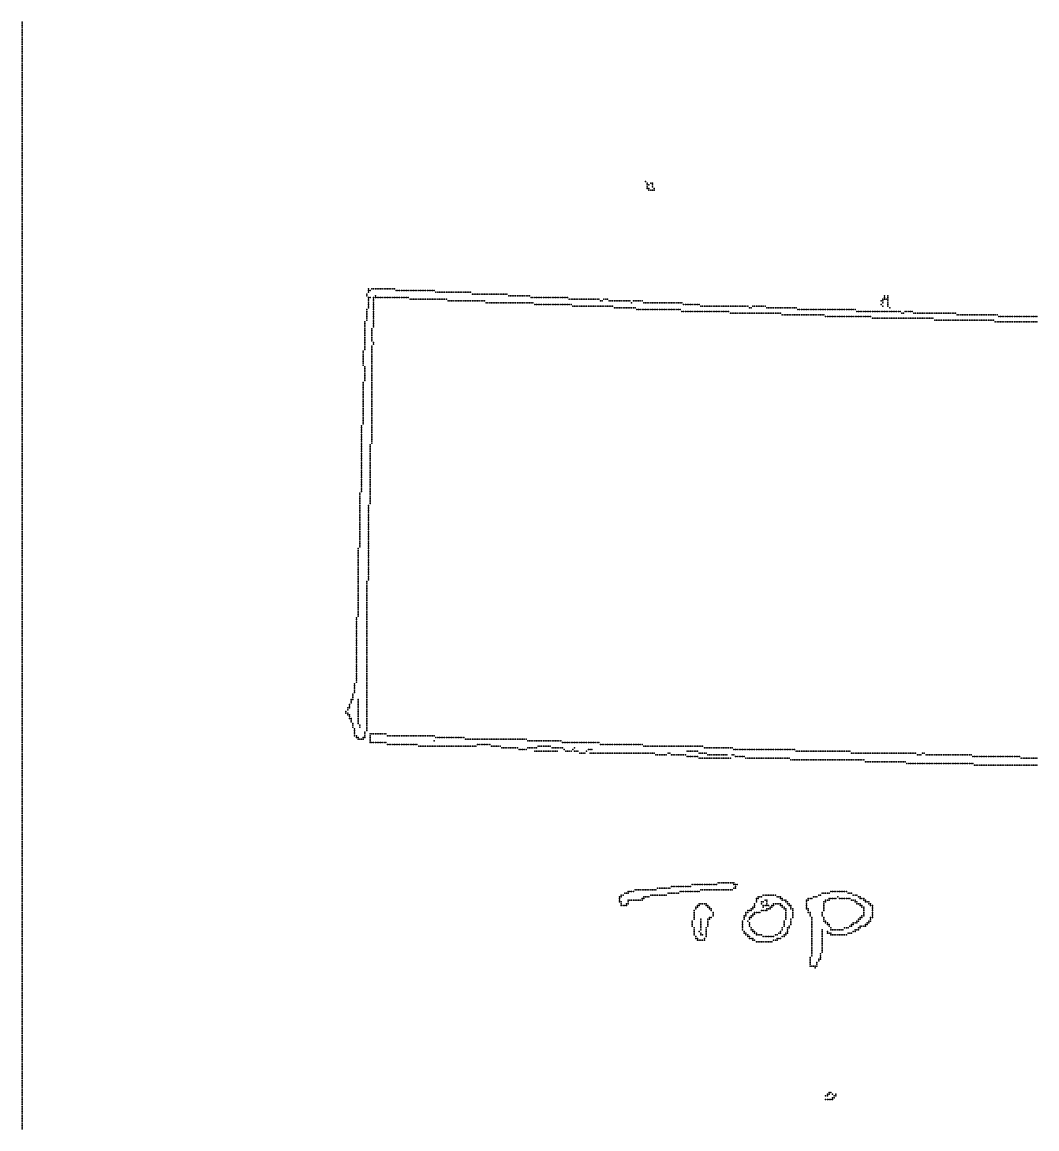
# Model space of a CAD drawing. Header units: metres. Extents: x 1 to 1214, y -1279 to 0.
# Drawn here: x 1 to 587, y -639 to 0 of the extents above; entities that cross this region are included whole.
import ezdxf

# ---------------------------------------------------------------- set-up
doc = ezdxf.new("R2010")
doc.units = ezdxf.units.M

msp = doc.modelspace()

# ---------------------------------------------------------------- linework, layer by layer
for p in [(1, 0), (1, -1), (1, -2), (1, -3), (1, -4), (1, -5), (1, -6), (1, -7), (1, -8), (1, -9), (1, -10), (1, -11), (1, -12), (1, -13), (1, -14), (1, -15), (1, -16), (1, -17), (1, -18), (1, -19), (1, -20), (1, -21), (1, -22), (1, -23), (1, -24), (1, -25), (1, -26), (1, -27), (1, -28), (1, -29), (1, -30), (1, -31), (1, -32), (1, -33), (1, -34), (1, -35), (1, -36), (1, -37), (1, -38), (1, -39), (1, -40), (1, -41), (1, -42), (1, -43), (1, -44), (1, -45), (1, -46), (1, -47), (1, -48), (1, -49), (1, -50), (1, -51), (1, -52), (1, -53), (1, -54), (1, -55), (1, -56), (1, -57), (1, -58), (1, -59), (1, -60), (1, -61), (1, -62), (1, -63), (1, -64), (1, -65), (1, -66), (1, -67), (1, -68), (1, -69), (1, -70), (1, -71), (1, -72), (1, -73), (1, -74), (1, -75), (1, -76), (1, -77), (1, -78), (1, -79), (1, -80), (1, -81), (1, -82), (1, -83), (1, -84), (1, -85), (1, -86), (1, -87), (1, -88), (1, -89), (1, -90), (1, -91), (1, -92), (1, -93), (1, -94), (1, -95), (361, -92), (362, -93), (362, -94), (362, -95), (363, -94), (364, -93), (365, -93), (365, -94), (365, -95), (1, -96), (1, -97), (1, -98), (1, -99), (1, -100), (1, -101), (1, -102), (362, -96), (363, -96), (363, -97), (364, -97), (365, -97), (366, -96), (366, -97), (1, -103), (1, -104), (1, -105), (1, -106), (1, -107), (1, -108), (1, -109), (1, -110), (1, -111), (1, -112), (1, -113), (1, -114), (1, -115), (1, -116), (1, -117), (1, -118), (1, -119), (1, -120), (1, -121), (1, -122), (1, -123), (1, -124), (1, -125), (1, -126), (1, -127), (1, -128), (1, -129), (1, -130), (1, -131), (1, -132), (1, -133), (1, -134), (1, -135), (1, -136), (1, -137), (1, -138), (1, -139), (1, -140), (1, -141), (1, -142), (1, -143), (1, -144), (1, -145), (1, -146), (1, -147), (1, -148), (1, -149), (1, -150), (1, -151), (1, -152), (1, -153), (1, -154), (1, -155), (1, -156), (1, -157), (1, -158), (1, -159), (200, -157), (200, -158), (201, -154), (201, -155), (201, -156), (201, -159), (202, -155), (202, -159), (203, -154), (204, -154), (204, -159), (205, -154), (205, -158), (205, -159), (206, -154), (206, -159), (207, -154), (207, -159), (208, -154), (208, -159), (209, -154), (209, -159), (210, -154), (210, -159), (211, -154), (211, -159), (212, -154), (212, -159), (213, -154), (213, -159), (214, -154), (214, -159), (215, -154), (215, -159), (216, -154), (216, -159), (217, -155), (217, -159), (218, -155), (218, -159), (219, -155), (219, -159), (220, -155), (220, -159), (221, -155), (221, -159), (222, -155), (222, -159), (223, -155), (223, -159), (224, -155), (224, -159), (225, -155), (226, -155), (227, -155), (228, -155), (229, -155), (230, -155), (231, -155), (232, -155), (233, -155), (234, -155), (235, -155), (236, -155), (237, -155), (238, -155), (239, -155), (240, -156), (241, -156), (242, -156), (243, -156), (244, -156), (245, -156), (246, -156), (247, -156), (248, -156), (249, -156), (250, -156), (251, -156), (252, -156), (253, -156), (254, -156), (255, -156), (256, -156), (257, -156), (258, -156), (259, -156), (260, -156), (261, -157), (262, -157), (263, -157), (264, -157), (265, -157), (266, -157), (267, -157), (268, -157), (269, -157), (270, -157), (271, -157), (272, -157), (273, -157), (274, -157), (275, -157), (276, -157), (277, -157), (278, -157), (279, -157), (280, -157), (281, -157), (282, -158), (283, -158), (284, -158), (285, -158), (286, -158), (287, -158), (288, -158), (289, -158), (290, -158), (291, -158), (292, -158), (293, -158), (294, -158), (295, -159), (296, -159), (297, -159), (298, -159), (299, -159), (300, -159), (301, -159), (302, -159), (303, -159), (304, -159), (305, -159), (306, -159), (307, -159), (308, -159), (309, -159), (310, -159), (311, -159), (312, -159), (313, -159), (314, -159), (315, -159), (316, -159), (499, -158), (499, -159), (501, -158), (501, -159), (1, -160), (1, -161), (1, -162), (1, -163), (1, -164), (1, -165), (1, -166), (200, -166), (201, -160), (201, -161), (201, -162), (201, -163), (201, -164), (201, -165), (204, -160), (204, -161), (204, -162), (204, -163), (204, -164), (204, -165), (204, -166), (225, -160), (226, -160), (227, -160), (228, -160), (229, -160), (230, -160), (231, -160), (232, -160), (233, -160), (234, -160), (235, -160), (236, -160), (237, -160), (238, -160), (239, -160), (240, -160), (241, -160), (242, -160), (243, -160), (244, -160), (245, -160), (246, -160), (247, -161), (248, -161), (249, -161), (250, -161), (251, -161), (252, -161), (253, -161), (254, -161), (255, -161), (256, -161), (257, -161), (258, -161), (259, -161), (260, -161), (261, -161), (262, -161), (263, -161), (264, -161), (265, -161), (266, -161), (267, -161), (268, -161), (269, -162), (270, -162), (271, -162), (272, -162), (273, -162), (274, -162), (275, -162), (276, -162), (277, -162), (278, -162), (279, -162), (280, -162), (281, -162), (282, -162), (283, -162), (284, -162), (285, -162), (286, -162), (287, -162), (288, -162), (289, -162), (290, -162), (291, -162), (292, -162), (293, -162), (294, -162), (295, -162), (296, -162), (297, -163), (298, -163), (299, -163), (300, -163), (301, -163), (302, -163), (303, -163), (304, -163), (305, -163), (306, -163), (307, -163), (308, -163), (309, -163), (310, -163), (311, -163), (312, -163), (313, -163), (314, -163), (315, -163), (316, -163), (317, -160), (317, -163), (318, -160), (318, -163), (319, -160), (319, -164), (320, -160), (320, -164), (321, -160), (321, -164), (322, -160), (322, -164), (323, -160), (323, -164), (324, -160), (324, -164), (325, -160), (325, -164), (326, -160), (326, -164), (327, -160), (327, -164), (328, -160), (328, -164), (329, -160), (329, -164), (330, -160), (330, -164), (331, -160), (331, -164), (332, -160), (332, -164), (333, -160), (333, -164), (334, -160), (334, -164), (335, -161), (335, -164), (336, -161), (336, -164), (337, -160), (337, -164), (338, -160), (338, -164), (339, -160), (339, -164), (340, -161), (340, -164), (341, -161), (341, -164), (342, -161), (342, -164), (343, -161), (343, -165), (344, -161), (344, -165), (345, -161), (345, -165), (346, -161), (346, -165), (347, -161), (347, -165), (348, -161), (348, -165), (349, -161), (349, -165), (350, -161), (350, -165), (351, -161), (351, -165), (352, -161), (352, -165), (353, -162), (353, -165), (354, -161), (354, -165), (355, -161), (355, -165), (356, -161), (356, -166), (357, -161), (357, -166), (358, -161), (358, -166), (359, -161), (359, -166), (360, -162), (360, -166), (361, -162), (361, -166), (362, -162), (362, -166), (363, -162), (363, -166), (364, -162), (364, -166), (365, -162), (365, -166), (366, -162), (366, -166), (367, -162), (367, -166), (368, -162), (368, -166), (369, -162), (369, -166), (370, -162), (370, -166), (371, -162), (371, -166), (372, -162), (372, -166), (373, -162), (373, -166), (374, -162), (374, -166), (375, -162), (375, -166), (376, -162), (376, -166), (377, -162), (377, -166), (378, -162), (378, -166), (379, -162), (379, -166), (380, -162), (380, -166), (381, -162), (381, -166), (382, -162), (383, -163), (384, -163), (385, -163), (386, -163), (387, -163), (388, -163), (389, -163), (390, -163), (391, -163), (392, -163), (393, -164), (394, -164), (395, -164), (396, -164), (397, -164), (398, -164), (399, -164), (400, -164), (401, -164), (402, -164), (403, -164), (404, -164), (405, -164), (406, -164), (407, -164), (408, -164), (409, -164), (410, -164), (411, -164), (412, -164), (413, -164), (414, -164), (415, -164), (416, -164), (417, -164), (418, -164), (419, -164), (420, -164), (421, -165), (422, -165), (423, -164), (424, -164), (425, -164), (426, -164), (427, -164), (428, -164), (429, -164), (430, -164), (431, -165), (432, -165), (433, -165), (434, -165), (435, -165), (436, -165), (437, -165), (438, -165), (439, -165), (440, -165), (441, -165), (442, -165), (443, -165), (444, -165), (445, -165), (446, -165), (447, -165), (448, -165), (449, -166), (450, -166), (451, -166), (452, -166), (453, -166), (454, -166), (455, -166), (456, -166), (457, -166), (458, -166), (459, -166), (460, -166), (461, -166), (462, -166), (463, -166), (464, -166), (465, -166), (466, -166), (467, -166), (468, -166), (469, -166), (470, -166), (471, -166), (472, -166), (473, -166), (474, -166), (475, -166), (476, -166), (477, -166), (478, -166), (479, -166), (480, -166), (481, -166), (482, -166), (497, -161), (497, -163), (498, -160), (498, -161), (498, -162), (498, -164), (499, -160), (500, -160), (501, -160), (501, -161), (501, -162), (501, -163), (501, -164), (502, -165), (1, -167), (1, -168), (1, -169), (1, -170), (1, -171), (1, -172), (200, -167), (200, -168), (200, -169), (200, -170), (200, -171), (200, -172), (204, -167), (204, -168), (204, -169), (204, -170), (204, -171), (204, -172), (382, -167), (383, -167), (384, -167), (385, -167), (386, -167), (387, -167), (388, -167), (389, -167), (390, -167), (391, -167), (392, -167), (393, -167), (394, -167), (395, -167), (396, -167), (397, -167), (398, -167), (399, -167), (400, -167), (401, -167), (402, -167), (403, -167), (404, -167), (405, -167), (406, -167), (407, -167), (408, -167), (409, -167), (410, -168), (411, -168), (412, -168), (413, -168), (414, -168), (415, -168), (416, -168), (417, -168), (418, -168), (419, -168), (420, -168), (421, -168), (422, -168), (423, -168), (424, -168), (425, -168), (426, -168), (427, -168), (428, -168), (429, -168), (430, -168), (431, -168), (432, -168), (433, -168), (434, -168), (435, -168), (436, -168), (437, -168), (438, -168), (439, -168), (440, -169), (441, -169), (442, -169), (443, -169), (444, -169), (445, -169), (446, -169), (447, -169), (448, -169), (449, -169), (450, -169), (451, -169), (452, -169), (453, -169), (454, -169), (455, -169), (456, -169), (457, -169), (458, -169), (459, -169), (460, -169), (461, -169), (462, -169), (463, -169), (464, -169), (465, -170), (466, -170), (467, -170), (468, -170), (469, -170), (470, -170), (471, -170), (472, -170), (473, -170), (474, -170), (475, -170), (476, -170), (477, -170), (478, -170), (479, -170), (480, -170), (481, -170), (482, -170), (483, -167), (483, -170), (484, -167), (484, -170), (485, -167), (485, -170), (486, -167), (486, -170), (487, -167), (487, -170), (488, -167), (488, -170), (489, -167), (489, -170), (490, -167), (490, -170), (491, -167), (491, -170), (492, -167), (492, -171), (493, -167), (493, -171), (494, -167), (494, -171), (495, -167), (495, -171), (496, -167), (496, -171), (497, -167), (497, -171), (498, -167), (498, -171), (499, -167), (499, -171), (500, -167), (500, -171), (501, -167), (501, -171), (502, -167), (502, -171), (503, -167), (503, -171), (504, -167), (504, -171), (505, -167), (505, -171), (506, -167), (506, -171), (507, -167), (507, -171), (508, -167), (508, -171), (509, -168), (509, -171), (510, -168), (510, -171), (511, -167), (511, -171), (512, -167), (512, -171), (513, -167), (513, -171), (514, -167), (514, -171), (515, -167), (515, -171), (516, -168), (516, -171), (517, -168), (517, -171), (518, -168), (518, -171), (519, -168), (519, -171), (520, -168), (520, -171), (521, -168), (521, -171), (522, -168), (522, -171), (523, -168), (523, -171), (524, -168), (524, -171), (525, -168), (525, -171), (526, -168), (526, -171), (527, -168), (527, -171), (528, -168), (528, -172), (529, -168), (529, -172), (530, -168), (530, -172), (531, -168), (531, -172), (532, -168), (532, -172), (533, -168), (533, -172), (534, -168), (534, -172), (535, -168), (535, -172), (536, -168), (536, -172), (537, -168), (537, -172), (538, -168), (538, -172), (539, -168), (539, -172), (540, -168), (540, -172), (541, -169), (541, -172), (542, -169), (542, -172), (543, -169), (543, -172), (544, -169), (544, -172), (545, -169), (545, -172), (546, -169), (546, -172), (547, -169), (547, -172), (548, -169), (548, -172), (549, -169), (549, -172), (550, -169), (550, -172), (551, -169), (551, -172), (552, -169), (552, -172), (553, -169), (553, -172), (554, -169), (554, -172), (555, -169), (555, -172), (556, -169), (556, -172), (557, -169), (557, -172), (558, -169), (558, -172), (559, -169), (559, -172), (560, -169), (560, -172), (561, -169), (561, -172), (562, -169), (562, -172), (563, -169), (564, -169), (565, -170), (566, -170), (567, -170), (568, -170), (569, -170), (570, -170), (571, -170), (572, -170), (573, -170), (574, -170), (575, -170), (576, -170), (577, -170), (578, -170), (579, -170), (580, -170), (581, -170), (582, -170), (583, -170), (584, -170), (585, -170), (586, -170), (587, -170), (1, -173), (1, -174), (1, -175), (1, -176), (1, -177), (1, -178), (199, -173), (199, -174), (199, -175), (199, -176), (199, -177), (199, -178), (203, -177), (203, -178), (204, -173), (204, -174), (204, -175), (204, -176), (563, -173), (564, -173), (565, -173), (566, -173), (567, -173), (568, -173), (569, -173), (570, -173), (571, -173), (572, -173), (573, -173), (574, -173), (575, -173), (576, -173), (577, -173), (578, -173), (579, -173), (580, -173), (581, -173), (582, -173), (583, -173), (584, -173), (585, -173), (586, -173), (587, -173), (1, -179), (1, -180), (1, -181), (1, -182), (1, -183), (1, -184), (1, -185), (199, -179), (199, -180), (199, -181), (199, -182), (199, -183), (199, -184), (199, -185), (203, -179), (203, -180), (203, -181), (203, -182), (203, -183), (203, -184), (204, -185), (1, -186), (1, -187), (1, -188), (1, -189), (1, -190), (1, -191), (198, -190), (198, -191), (199, -186), (199, -187), (199, -188), (199, -189), (203, -187), (203, -188), (203, -189), (203, -190), (203, -191), (204, -186), (1, -192), (1, -193), (1, -194), (1, -195), (1, -196), (1, -197), (1, -198), (198, -192), (198, -193), (198, -194), (198, -195), (198, -196), (198, -197), (198, -198), (203, -192), (203, -193), (203, -194), (203, -195), (203, -196), (203, -197), (203, -198), (1, -199), (1, -200), (1, -201), (1, -202), (1, -203), (1, -204), (199, -199), (199, -200), (199, -201), (199, -202), (199, -203), (199, -204), (203, -199), (203, -200), (203, -201), (203, -202), (203, -203), (203, -204), (1, -205), (1, -206), (1, -207), (1, -208), (1, -209), (1, -210), (198, -208), (198, -209), (198, -210), (199, -205), (199, -206), (199, -207), (203, -205), (203, -206), (203, -207), (203, -208), (203, -209), (203, -210), (1, -211), (1, -212), (1, -213), (1, -214), (1, -215), (1, -216), (1, -217), (198, -211), (198, -212), (198, -213), (198, -214), (198, -215), (198, -216), (198, -217), (203, -211), (203, -212), (203, -213), (203, -214), (203, -215), (203, -216), (203, -217), (1, -218), (1, -219), (1, -220), (1, -221), (1, -222), (1, -223), (198, -218), (198, -219), (198, -220), (198, -221), (198, -222), (198, -223), (203, -218), (203, -219), (203, -220), (203, -221), (203, -222), (203, -223), (1, -224), (1, -225), (1, -226), (1, -227), (1, -228), (1, -229), (1, -230), (198, -224), (198, -225), (198, -226), (198, -227), (198, -228), (198, -229), (198, -230), (203, -224), (203, -225), (203, -226), (203, -227), (203, -228), (203, -229), (203, -230), (1, -231), (1, -232), (1, -233), (1, -234), (1, -235), (1, -236), (197, -233), (197, -234), (197, -235), (197, -236), (198, -231), (198, -232), (203, -231), (203, -232), (203, -233), (203, -234), (203, -235), (203, -236), (1, -237), (1, -238), (1, -239), (1, -240), (1, -241), (1, -242), (197, -237), (197, -238), (197, -239), (197, -240), (197, -241), (197, -242), (203, -237), (203, -238), (203, -239), (203, -240), (203, -241), (203, -242), (1, -243), (1, -244), (1, -245), (1, -246), (1, -247), (1, -248), (1, -249), (197, -243), (197, -244), (197, -245), (197, -246), (197, -247), (197, -248), (197, -249), (202, -244), (202, -245), (202, -246), (202, -247), (202, -248), (202, -249), (203, -243), (1, -250), (1, -251), (1, -252), (1, -253), (1, -254), (1, -255), (197, -250), (197, -251), (197, -252), (197, -253), (197, -254), (197, -255), (202, -250), (202, -251), (202, -252), (202, -253), (202, -254), (202, -255), (1, -256), (1, -257), (1, -258), (1, -259), (1, -260), (1, -261), (197, -256), (197, -257), (197, -258), (197, -259), (197, -260), (197, -261), (202, -256), (202, -257), (202, -258), (202, -259), (202, -260), (202, -261), (1, -262), (1, -263), (1, -264), (1, -265), (1, -266), (1, -267), (1, -268), (197, -262), (197, -263), (197, -264), (197, -265), (197, -266), (197, -267), (197, -268), (202, -262), (202, -263), (202, -264), (202, -265), (202, -266), (202, -267), (202, -268), (1, -269), (1, -270), (1, -271), (1, -272), (1, -273), (1, -274), (196, -272), (196, -273), (196, -274), (197, -269), (197, -270), (197, -271), (202, -269), (202, -270), (202, -271), (202, -272), (202, -273), (202, -274), (1, -275), (1, -276), (1, -277), (1, -278), (1, -279), (1, -280), (1, -281), (196, -275), (196, -276), (196, -277), (196, -278), (196, -279), (196, -280), (196, -281), (201, -279), (201, -280), (201, -281), (202, -275), (202, -276), (202, -277), (202, -278), (1, -282), (1, -283), (1, -284), (1, -285), (1, -286), (1, -287), (196, -282), (196, -283), (196, -284), (196, -285), (196, -286), (196, -287), (201, -282), (201, -283), (201, -284), (201, -285), (201, -286), (201, -287), (1, -288), (1, -289), (1, -290), (1, -291), (1, -292), (1, -293), (196, -288), (196, -289), (196, -290), (196, -291), (196, -292), (196, -293), (201, -288), (201, -289), (201, -290), (201, -291), (201, -292), (201, -293), (1, -294), (1, -295), (1, -296), (1, -297), (1, -298), (1, -299), (1, -300), (196, -294), (196, -295), (196, -296), (196, -297), (196, -298), (196, -299), (196, -300), (201, -294), (201, -295), (201, -296), (201, -297), (201, -298), (201, -299), (201, -300), (1, -301), (1, -302), (1, -303), (1, -304), (1, -305), (1, -306), (195, -304), (195, -305), (195, -306), (196, -301), (196, -302), (196, -303), (201, -301), (201, -302), (201, -303), (201, -304), (201, -305), (201, -306), (1, -307), (1, -308), (1, -309), (1, -310), (1, -311), (1, -312), (1, -313), (195, -307), (195, -308), (195, -309), (195, -310), (195, -311), (195, -312), (195, -313), (201, -307), (201, -308), (201, -309), (201, -310), (201, -311), (201, -312), (201, -313), (1, -314), (1, -315), (1, -316), (1, -317), (1, -318), (1, -319), (195, -314), (195, -315), (195, -316), (195, -317), (195, -318), (195, -319), (201, -314), (201, -315), (201, -316), (201, -317), (201, -318), (201, -319), (1, -320), (1, -321), (1, -322), (1, -323), (1, -324), (1, -325), (195, -320), (195, -321), (195, -322), (195, -323), (195, -324), (195, -325), (200, -323), (200, -324), (200, -325), (201, -320), (201, -321), (201, -322), (1, -326), (1, -327), (1, -328), (1, -329), (1, -330), (1, -331), (1, -332), (195, -326), (195, -327), (195, -328), (195, -329), (195, -330), (195, -331), (195, -332), (200, -326), (200, -327), (200, -328), (200, -329), (200, -330), (200, -331), (200, -332), (1, -333), (1, -334), (1, -335), (1, -336), (1, -337), (1, -338), (195, -333), (195, -334), (195, -335), (195, -336), (195, -337), (195, -338), (200, -333), (200, -334), (200, -335), (200, -336), (200, -337), (200, -338), (1, -339), (1, -340), (1, -341), (1, -342), (1, -343), (1, -344), (1, -345), (194, -344), (194, -345), (195, -339), (195, -340), (195, -341), (195, -342), (195, -343), (200, -339), (200, -340), (200, -341), (200, -342), (200, -343), (200, -344), (200, -345), (1, -346), (1, -347), (1, -348), (1, -349), (1, -350), (1, -351), (194, -346), (194, -347), (194, -348), (194, -349), (194, -350), (194, -351), (200, -346), (200, -347), (200, -348), (200, -349), (200, -350), (200, -351), (1, -352), (1, -353), (1, -354), (1, -355), (1, -356), (1, -357), (194, -352), (194, -353), (194, -354), (194, -355), (194, -356), (194, -357), (200, -352), (200, -353), (200, -354), (200, -355), (200, -356), (200, -357), (1, -358), (1, -359), (1, -360), (1, -361), (1, -362), (1, -363), (1, -364), (194, -358), (194, -359), (194, -360), (194, -361), (194, -362), (194, -363), (194, -364), (200, -358), (200, -359), (200, -360), (200, -361), (200, -362), (200, -363), (200, -364), (1, -365), (1, -366), (1, -367), (1, -368), (1, -369), (1, -370), (194, -365), (194, -366), (194, -367), (194, -368), (194, -369), (194, -370), (200, -365), (200, -366), (200, -367), (200, -368), (200, -369), (200, -370), (1, -371), (1, -372), (1, -373), (1, -374), (1, -375), (1, -376), (1, -377), (194, -371), (194, -372), (194, -373), (194, -374), (194, -375), (194, -376), (194, -377), (200, -371), (200, -372), (200, -373), (200, -374), (200, -375), (200, -376), (200, -377), (1, -378), (1, -379), (1, -380), (1, -381), (1, -382), (1, -383), (193, -382), (193, -383), (194, -378), (194, -379), (194, -380), (194, -381), (200, -378), (200, -379), (200, -380), (200, -381), (200, -382), (200, -383), (1, -384), (1, -385), (1, -386), (1, -387), (1, -388), (1, -389), (192, -388), (192, -389), (193, -384), (193, -385), (193, -386), (193, -387), (200, -384), (200, -385), (200, -386), (200, -387), (200, -388), (200, -389), (1, -390), (1, -391), (1, -392), (1, -393), (1, -394), (1, -395), (1, -396), (189, -396), (190, -394), (190, -395), (190, -396), (191, -391), (191, -392), (191, -393), (192, -390), (192, -391), (195, -391), (195, -392), (195, -393), (195, -394), (195, -395), (195, -396), (200, -390), (200, -391), (200, -392), (200, -393), (200, -394), (200, -395), (200, -396), (1, -397), (1, -398), (1, -399), (1, -400), (1, -401), (1, -402), (188, -398), (188, -399), (189, -397), (189, -399), (189, -400), (190, -400), (190, -401), (190, -402), (191, -402), (195, -397), (195, -398), (195, -399), (195, -400), (195, -401), (195, -402), (200, -397), (200, -398), (200, -399), (200, -400), (200, -401), (200, -402), (1, -403), (1, -404), (1, -405), (1, -406), (1, -407), (1, -408), (191, -403), (191, -404), (192, -405), (192, -406), (192, -407), (193, -408), (195, -403), (195, -404), (195, -405), (196, -406), (196, -407), (200, -403), (200, -404), (200, -405), (200, -406), (200, -407), (200, -408), (1, -409), (1, -410), (1, -411), (1, -412), (1, -413), (1, -414), (1, -415), (193, -409), (193, -410), (193, -411), (193, -412), (194, -412), (194, -413), (195, -413), (195, -414), (196, -414), (197, -414), (198, -413), (198, -414), (199, -410), (199, -411), (199, -412), (199, -413), (200, -409), (202, -411), (202, -412), (202, -413), (202, -414), (202, -415), (203, -411), (204, -411), (205, -411), (206, -411), (207, -411), (208, -411), (209, -411), (210, -411), (211, -411), (212, -412), (213, -412), (214, -412), (215, -412), (216, -412), (217, -412), (218, -412), (219, -412), (220, -412), (221, -412), (222, -412), (223, -412), (224, -412), (225, -412), (226, -412), (227, -412), (228, -412), (229, -412), (230, -412), (231, -412), (232, -412), (233, -412), (234, -412), (235, -412), (236, -412), (237, -412), (238, -412), (239, -412), (239, -415), (240, -413), (241, -413), (242, -413), (243, -413), (244, -413), (245, -413), (246, -413), (247, -413), (248, -413), (249, -413), (250, -413), (251, -413), (252, -413), (253, -413), (254, -413), (255, -413), (256, -413), (257, -414), (258, -414), (259, -414), (260, -414), (261, -414), (262, -414), (263, -414), (264, -414), (265, -414), (266, -414), (267, -414), (268, -414), (269, -414), (270, -414), (271, -414), (272, -414), (273, -414), (274, -414), (275, -414), (276, -414), (277, -414), (278, -414), (279, -414), (280, -414), (281, -414), (282, -414), (283, -414), (284, -414), (285, -414), (286, -414), (287, -414), (288, -414), (289, -414), (290, -414), (291, -414), (292, -414), (293, -415), (294, -415), (295, -415), (296, -415), (297, -415), (298, -415), (299, -415), (300, -415), (301, -415), (302, -415), (303, -415), (304, -415), (305, -415), (306, -415), (307, -415), (308, -415), (309, -415), (310, -415), (311, -415), (312, -415), (1, -416), (1, -417), (1, -418), (1, -419), (1, -420), (1, -421), (202, -416), (203, -416), (204, -416), (205, -416), (206, -416), (207, -416), (208, -416), (209, -416), (210, -416), (211, -416), (212, -417), (213, -417), (214, -417), (215, -417), (216, -417), (217, -417), (218, -417), (219, -417), (220, -417), (221, -417), (222, -417), (223, -417), (224, -417), (225, -417), (226, -417), (227, -417), (228, -417), (229, -417), (230, -418), (231, -418), (232, -418), (233, -418), (234, -418), (235, -418), (236, -418), (237, -418), (238, -418), (239, -418), (240, -418), (241, -418), (242, -418), (243, -418), (244, -418), (245, -418), (246, -418), (247, -418), (248, -418), (249, -418), (250, -418), (251, -418), (252, -418), (253, -418), (254, -418), (255, -418), (256, -418), (257, -418), (258, -418), (259, -418), (260, -418), (261, -418), (262, -418), (263, -418), (264, -417), (265, -417), (266, -417), (267, -417), (268, -417), (269, -417), (270, -417), (271, -417), (272, -418), (273, -418), (274, -418), (275, -418), (276, -418), (277, -418), (278, -419), (279, -419), (280, -419), (281, -419), (282, -419), (283, -419), (284, -419), (285, -419), (286, -419), (287, -419), (288, -420), (289, -420), (290, -420), (291, -420), (292, -420), (293, -419), (294, -419), (295, -419), (296, -419), (297, -419), (297, -421), (298, -419), (298, -421), (299, -418), (299, -421), (300, -418), (300, -421), (301, -418), (301, -421), (302, -418), (302, -421), (303, -418), (303, -421), (304, -418), (304, -421), (305, -418), (305, -421), (306, -418), (306, -421), (307, -419), (307, -421), (308, -419), (308, -421), (309, -419), (309, -421), (310, -419), (310, -421), (311, -419), (312, -419), (313, -416), (313, -419), (314, -416), (314, -420), (315, -416), (315, -421), (316, -416), (316, -421), (317, -416), (317, -421), (318, -416), (318, -421), (319, -416), (319, -420), (320, -416), (320, -419), (320, -421), (321, -416), (321, -421), (322, -416), (322, -421), (323, -416), (324, -416), (325, -416), (326, -416), (327, -416), (327, -421), (328, -416), (328, -420), (329, -416), (329, -420), (330, -416), (330, -420), (331, -416), (332, -416), (333, -416), (334, -416), (335, -417), (336, -417), (337, -417), (338, -417), (339, -417), (340, -417), (341, -417), (342, -417), (343, -417), (344, -417), (345, -417), (346, -417), (347, -417), (348, -417), (349, -417), (350, -417), (351, -417), (352, -417), (353, -417), (354, -417), (355, -417), (356, -417), (357, -417), (358, -417), (359, -417), (360, -418), (361, -418), (362, -418), (363, -418), (364, -418), (365, -418), (366, -418), (367, -418), (368, -418), (369, -418), (370, -418), (371, -418), (372, -418), (373, -418), (374, -418), (375, -418), (376, -418), (377, -418), (378, -418), (379, -418), (380, -418), (381, -418), (382, -418), (383, -418), (384, -418), (385, -418), (385, -421), (386, -418), (386, -421), (387, -418), (387, -421), (388, -418), (388, -421), (389, -418), (389, -421), (390, -418), (390, -421), (391, -418), (391, -421), (392, -418), (393, -418), (394, -418), (395, -419), (396, -419), (397, -419), (398, -419), (399, -419), (400, -419), (401, -419), (402, -419), (403, -419), (404, -419), (405, -419), (406, -419), (407, -419), (408, -419), (409, -419), (410, -419), (411, -419), (412, -420), (413, -420), (414, -420), (415, -420), (416, -420), (417, -420), (418, -420), (419, -420), (420, -420), (421, -420), (422, -420), (423, -420), (424, -420), (425, -420), (426, -420), (427, -420), (428, -420), (429, -420), (430, -420), (431, -420), (432, -420), (433, -420), (434, -420), (435, -420), (436, -420), (437, -420), (438, -420), (439, -420), (440, -420), (441, -420), (442, -420), (443, -420), (444, -420), (445, -420), (446, -420), (447, -420), (448, -421), (449, -421), (450, -421), (451, -421), (452, -421), (453, -421), (454, -421), (455, -421), (456, -421), (457, -421), (458, -421), (459, -421), (460, -421), (461, -421), (462, -421), (463, -421), (464, -421), (465, -421), (466, -421), (467, -421), (468, -421), (469, -421), (470, -421), (471, -421), (472, -421), (473, -421), (474, -421), (475, -421), (476, -421), (477, -421), (478, -421), (479, -421), (1, -422), (1, -423), (1, -424), (1, -425), (1, -426), (1, -427), (1, -428), (323, -422), (324, -422), (325, -422), (326, -422), (329, -422), (330, -422), (331, -422), (332, -422), (333, -422), (334, -422), (335, -422), (336, -422), (337, -422), (338, -422), (339, -422), (340, -422), (341, -422), (342, -422), (343, -422), (344, -422), (345, -422), (346, -422), (347, -422), (348, -422), (349, -422), (350, -422), (351, -422), (352, -422), (353, -422), (354, -422), (355, -422), (356, -422), (357, -422), (358, -422), (359, -422), (360, -422), (361, -422), (362, -422), (363, -422), (364, -422), (365, -422), (366, -422), (367, -423), (368, -423), (369, -423), (370, -423), (371, -423), (372, -423), (373, -423), (374, -422), (375, -422), (376, -423), (377, -423), (378, -423), (379, -423), (380, -423), (381, -423), (382, -423), (383, -423), (384, -423), (385, -424), (386, -424), (387, -424), (388, -424), (389, -424), (390, -424), (391, -424), (392, -422), (392, -425), (393, -422), (393, -425), (394, -422), (394, -425), (395, -422), (395, -425), (396, -422), (396, -425), (397, -423), (397, -425), (398, -423), (398, -425), (399, -423), (399, -425), (400, -423), (400, -425), (401, -423), (401, -425), (402, -423), (402, -425), (403, -423), (403, -425), (404, -423), (404, -425), (405, -423), (405, -425), (406, -423), (406, -425), (407, -423), (407, -425), (408, -423), (408, -425), (409, -425), (410, -425), (411, -423), (412, -423), (413, -424), (414, -424), (415, -424), (416, -424), (417, -424), (418, -424), (419, -425), (420, -425), (421, -425), (422, -425), (423, -425), (424, -425), (425, -425), (426, -425), (427, -425), (428, -425), (429, -425), (430, -425), (431, -425), (432, -425), (433, -425), (434, -425), (435, -425), (436, -425), (437, -425), (438, -425), (439, -425), (440, -425), (441, -425), (442, -425), (443, -425), (444, -425), (445, -426), (446, -426), (447, -426), (448, -426), (449, -426), (450, -426), (451, -426), (452, -426), (453, -426), (454, -426), (455, -426), (456, -426), (457, -426), (458, -426), (459, -426), (460, -426), (461, -426), (462, -426), (463, -426), (464, -426), (465, -426), (466, -426), (467, -426), (468, -426), (469, -426), (470, -426), (471, -426), (472, -426), (473, -426), (474, -426), (475, -426), (476, -426), (477, -426), (478, -426), (479, -426), (480, -422), (480, -426), (481, -422), (481, -426), (482, -422), (482, -426), (483, -422), (483, -426), (484, -422), (484, -426), (485, -422), (485, -426), (486, -422), (486, -426), (487, -422), (487, -426), (488, -422), (488, -427), (489, -422), (489, -427), (490, -422), (490, -427), (491, -422), (491, -427), (492, -422), (492, -427), (493, -422), (493, -427), (494, -422), (494, -427), (495, -422), (495, -427), (496, -422), (496, -427), (497, -422), (497, -427), (498, -422), (498, -427), (499, -422), (499, -427), (500, -422), (500, -427), (501, -422), (501, -427), (502, -422), (502, -427), (503, -422), (503, -427), (504, -422), (504, -427), (505, -422), (505, -427), (506, -422), (506, -427), (507, -422), (507, -427), (508, -422), (508, -427), (509, -422), (509, -427), (510, -422), (510, -427), (511, -422), (511, -427), (512, -422), (512, -428), (513, -422), (513, -428), (514, -422), (514, -428), (515, -422), (515, -428), (516, -422), (516, -428), (517, -422), (517, -428), (518, -423), (518, -428), (519, -423), (519, -428), (520, -423), (520, -428), (521, -422), (521, -428), (522, -422), (522, -428), (523, -423), (523, -428), (524, -423), (524, -428), (525, -423), (525, -428), (526, -423), (526, -428), (527, -423), (527, -428), (528, -423), (528, -428), (529, -423), (529, -428), (530, -423), (530, -428), (531, -423), (531, -428), (532, -423), (532, -428), (533, -423), (533, -428), (534, -423), (534, -428), (535, -423), (535, -428), (536, -423), (536, -428), (537, -423), (537, -428), (538, -423), (538, -428), (539, -423), (539, -428), (540, -423), (540, -428), (541, -423), (541, -428), (542, -423), (542, -428), (543, -423), (543, -428), (544, -423), (544, -428), (545, -423), (545, -428), (546, -423), (546, -428), (547, -423), (547, -428), (548, -423), (548, -428), (549, -423), (549, -428), (550, -424), (550, -428), (551, -424), (552, -424), (553, -424), (554, -424), (555, -424), (556, -424), (557, -424), (558, -424), (559, -424), (560, -424), (561, -424), (562, -424), (563, -424), (564, -424), (565, -424), (566, -424), (567, -424), (568, -424), (569, -424), (570, -424), (571, -424), (572, -424), (573, -424), (574, -424), (575, -424), (576, -424), (577, -424), (578, -425), (579, -425), (580, -425), (581, -425), (582, -425), (583, -425), (584, -425), (585, -425), (586, -425), (587, -425), (1, -429), (1, -430), (1, -431), (1, -432), (1, -433), (1, -434), (551, -429), (552, -429), (553, -429), (554, -429), (555, -429), (556, -429), (557, -429), (558, -429), (559, -429), (560, -429), (561, -429), (562, -429), (563, -429), (564, -429), (565, -429), (566, -429), (567, -429), (568, -429), (569, -429), (570, -429), (571, -429), (572, -429), (573, -429), (574, -429), (575, -429), (576, -429), (577, -429), (578, -429), (579, -429), (580, -429), (581, -429), (582, -429), (583, -429), (584, -429), (585, -429), (586, -429), (587, -429), (1, -435), (1, -436), (1, -437), (1, -438), (1, -439), (1, -440), (1, -441), (1, -442), (1, -443), (1, -444), (1, -445), (1, -446), (1, -447), (1, -448), (1, -449), (1, -450), (1, -451), (1, -452), (1, -453), (1, -454), (1, -455), (1, -456), (1, -457), (1, -458), (1, -459), (1, -460), (1, -461), (1, -462), (1, -463), (1, -464), (1, -465), (1, -466), (1, -467), (1, -468), (1, -469), (1, -470), (1, -471), (1, -472), (1, -473), (1, -474), (1, -475), (1, -476), (1, -477), (1, -478), (1, -479), (1, -480), (1, -481), (1, -482), (1, -483), (1, -484), (1, -485), (1, -486), (1, -487), (1, -488), (1, -489), (1, -490), (1, -491), (1, -492), (1, -493), (1, -494), (1, -495), (1, -496), (1, -497), (1, -498), (388, -498), (389, -498), (390, -498), (391, -498), (392, -498), (393, -498), (394, -498), (395, -498), (396, -498), (397, -498), (398, -498), (399, -498), (400, -498), (401, -498), (402, -498), (403, -497), (404, -497), (405, -497), (406, -497), (407, -497), (408, -497), (409, -497), (410, -497), (411, -497), (412, -497), (412, -498), (413, -498), (414, -498), (1, -499), (1, -500), (1, -501), (1, -502), (1, -503), (1, -504), (347, -504), (348, -504), (349, -503), (350, -503), (351, -502), (351, -503), (352, -502), (353, -502), (354, -502), (355, -501), (356, -501), (357, -501), (358, -501), (359, -501), (360, -501), (361, -501), (362, -501), (363, -501), (364, -501), (364, -504), (365, -501), (365, -504), (366, -501), (366, -504), (367, -501), (367, -504), (368, -500), (368, -504), (369, -500), (369, -504), (370, -500), (370, -504), (371, -500), (371, -504), (372, -500), (372, -504), (373, -500), (373, -504), (374, -500), (374, -503), (375, -500), (375, -503), (376, -499), (376, -503), (377, -499), (377, -503), (378, -499), (378, -503), (379, -499), (379, -503), (380, -499), (380, -503), (381, -499), (381, -502), (382, -499), (382, -502), (383, -499), (383, -502), (384, -499), (384, -502), (385, -499), (385, -502), (386, -499), (386, -502), (387, -499), (387, -502), (388, -502), (389, -502), (390, -502), (391, -502), (392, -502), (393, -501), (394, -501), (395, -501), (396, -501), (397, -501), (398, -501), (399, -501), (400, -501), (401, -501), (402, -501), (403, -501), (404, -501), (405, -501), (406, -501), (407, -501), (408, -501), (409, -501), (410, -501), (411, -501), (412, -500), (413, -499), (413, -500), (429, -504), (430, -504), (431, -504), (432, -504), (433, -504), (434, -504), (435, -504), (436, -504), (461, -504), (462, -504), (463, -503), (464, -503), (465, -503), (466, -503), (467, -503), (468, -502), (469, -502), (470, -502), (471, -502), (472, -502), (473, -502), (474, -502), (475, -502), (476, -502), (477, -502), (478, -503), (479, -503), (480, -503), (481, -504), (482, -504), (483, -504), (1, -505), (1, -506), (1, -507), (1, -508), (1, -509), (1, -510), (1, -511), (346, -505), (346, -506), (346, -507), (346, -508), (347, -505), (347, -508), (347, -509), (347, -510), (348, -510), (349, -510), (350, -509), (350, -510), (351, -507), (351, -508), (351, -509), (352, -507), (353, -507), (354, -507), (355, -507), (356, -507), (357, -507), (358, -507), (359, -506), (359, -507), (360, -505), (360, -506), (361, -505), (362, -505), (363, -505), (390, -511), (391, -510), (391, -511), (392, -509), (392, -510), (393, -509), (394, -509), (395, -509), (396, -509), (396, -510), (397, -510), (397, -511), (398, -511), (423, -511), (424, -509), (424, -510), (424, -511), (425, -506), (425, -507), (425, -508), (426, -505), (426, -506), (427, -505), (428, -505), (428, -508), (428, -509), (429, -508), (429, -510), (429, -511), (430, -507), (430, -510), (431, -507), (431, -508), (431, -509), (431, -510), (432, -510), (433, -511), (434, -510), (434, -511), (435, -509), (435, -510), (436, -509), (437, -505), (437, -509), (438, -505), (438, -509), (439, -505), (439, -506), (439, -509), (439, -510), (440, -506), (440, -507), (440, -510), (440, -511), (441, -507), (441, -511), (442, -507), (442, -508), (443, -508), (443, -509), (444, -509), (444, -510), (445, -510), (445, -511), (454, -507), (454, -508), (454, -509), (454, -510), (454, -511), (455, -506), (455, -507), (456, -506), (457, -506), (458, -505), (459, -505), (460, -505), (464, -508), (464, -509), (464, -510), (464, -511), (465, -507), (465, -508), (466, -507), (467, -506), (467, -507), (468, -506), (469, -506), (470, -506), (471, -506), (472, -505), (473, -506), (474, -506), (475, -506), (476, -506), (477, -506), (478, -506), (479, -506), (480, -507), (481, -507), (482, -507), (482, -508), (483, -508), (483, -509), (484, -505), (484, -509), (485, -505), (485, -506), (485, -509), (485, -510), (486, -506), (486, -510), (486, -511), (487, -506), (487, -507), (487, -511), (488, -507), (488, -508), (489, -508), (490, -508), (490, -509), (491, -509), (491, -510), (492, -510), (492, -511), (1, -512), (1, -513), (1, -514), (1, -515), (1, -516), (1, -517), (389, -513), (389, -514), (389, -515), (389, -516), (389, -517), (390, -512), (398, -512), (398, -517), (399, -512), (399, -513), (399, -517), (400, -514), (400, -515), (400, -516), (418, -516), (418, -517), (419, -514), (419, -515), (419, -516), (420, -513), (420, -514), (421, -513), (421, -517), (422, -512), (422, -513), (422, -516), (422, -517), (423, -512), (423, -515), (423, -516), (424, -514), (424, -515), (425, -514), (426, -514), (427, -514), (428, -513), (429, -513), (430, -513), (431, -512), (431, -513), (432, -512), (433, -512), (441, -512), (442, -512), (442, -513), (442, -514), (442, -515), (442, -516), (442, -517), (445, -512), (446, -512), (446, -513), (446, -514), (446, -515), (446, -516), (446, -517), (454, -512), (455, -512), (455, -513), (455, -514), (456, -514), (456, -515), (456, -516), (457, -517), (463, -514), (463, -515), (463, -516), (464, -512), (464, -513), (464, -517), (485, -517), (486, -516), (486, -517), (487, -512), (487, -513), (487, -514), (487, -515), (487, -516), (491, -517), (492, -512), (492, -513), (492, -514), (492, -515), (492, -516), (492, -517), (1, -518), (1, -519), (1, -520), (1, -521), (1, -522), (1, -523), (388, -519), (388, -520), (388, -521), (388, -522), (389, -518), (389, -523), (393, -518), (393, -519), (393, -520), (393, -521), (393, -522), (393, -523), (396, -523), (397, -518), (397, -519), (397, -520), (397, -521), (397, -522), (398, -518), (417, -519), (417, -520), (417, -521), (417, -522), (417, -523), (418, -518), (420, -519), (421, -518), (421, -520), (421, -521), (421, -522), (422, -523), (440, -523), (441, -519), (441, -520), (441, -521), (441, -522), (442, -518), (443, -523), (444, -522), (444, -523), (445, -518), (445, -519), (445, -520), (445, -521), (457, -518), (457, -519), (457, -520), (457, -521), (457, -522), (457, -523), (464, -518), (464, -519), (465, -519), (465, -520), (466, -520), (466, -521), (467, -521), (467, -522), (468, -523), (476, -523), (477, -523), (478, -523), (479, -522), (480, -521), (480, -522), (481, -520), (481, -521), (482, -520), (483, -519), (483, -520), (484, -518), (484, -519), (484, -523), (485, -518), (485, -522), (485, -523), (486, -522), (487, -522), (488, -521), (488, -522), (489, -520), (489, -521), (490, -519), (490, -520), (491, -518), (491, -519), (1, -524), (1, -525), (1, -526), (1, -527), (1, -528), (1, -529), (1, -530), (389, -524), (389, -525), (389, -526), (389, -527), (390, -528), (390, -529), (391, -529), (391, -530), (392, -525), (392, -530), (393, -524), (393, -526), (393, -527), (393, -530), (394, -527), (394, -530), (395, -529), (395, -530), (396, -524), (396, -525), (396, -526), (396, -527), (396, -528), (417, -524), (418, -525), (418, -526), (419, -526), (419, -527), (420, -527), (420, -528), (421, -528), (421, -529), (422, -524), (422, -529), (423, -524), (423, -525), (423, -529), (423, -530), (424, -525), (424, -526), (424, -530), (425, -526), (425, -527), (426, -527), (427, -527), (428, -527), (429, -528), (430, -528), (431, -528), (432, -528), (433, -528), (434, -528), (435, -528), (435, -530), (436, -527), (436, -530), (437, -527), (437, -529), (437, -530), (438, -526), (438, -529), (439, -525), (439, -526), (439, -529), (440, -524), (440, -528), (441, -527), (441, -528), (442, -526), (442, -527), (443, -524), (443, -525), (443, -526), (457, -524), (457, -525), (457, -526), (457, -527), (457, -528), (457, -529), (457, -530), (463, -524), (463, -525), (463, -526), (463, -527), (463, -528), (463, -529), (463, -530), (466, -525), (466, -526), (467, -526), (468, -524), (468, -526), (468, -527), (469, -524), (469, -527), (470, -524), (470, -527), (471, -524), (471, -527), (472, -524), (472, -527), (473, -524), (473, -527), (474, -524), (474, -527), (475, -524), (475, -527), (476, -527), (477, -527), (478, -526), (479, -526), (480, -526), (481, -525), (482, -524), (482, -525), (483, -524), (484, -524), (1, -531), (1, -532), (1, -533), (1, -534), (1, -535), (1, -536), (425, -531), (426, -531), (427, -531), (428, -531), (429, -531), (430, -531), (431, -531), (432, -531), (433, -531), (434, -531), (457, -531), (457, -532), (457, -533), (457, -534), (457, -535), (457, -536), (463, -531), (463, -532), (463, -533), (463, -534), (463, -535), (463, -536), (1, -537), (1, -538), (1, -539), (1, -540), (1, -541), (1, -542), (1, -543), (456, -540), (456, -541), (456, -542), (456, -543), (457, -537), (457, -538), (457, -539), (460, -543), (461, -541), (461, -542), (462, -538), (462, -539), (462, -540), (462, -541), (463, -537), (1, -544), (1, -545), (1, -546), (1, -547), (1, -548), (1, -549), (456, -544), (456, -545), (457, -545), (458, -545), (459, -545), (459, -546), (460, -544), (460, -545), (1, -550), (1, -551), (1, -552), (1, -553), (1, -554), (1, -555), (1, -556), (1, -557), (1, -558), (1, -559), (1, -560), (1, -561), (1, -562), (1, -563), (1, -564), (1, -565), (1, -566), (1, -567), (1, -568), (1, -569), (1, -570), (1, -571), (1, -572), (1, -573), (1, -574), (1, -575), (1, -576), (1, -577), (1, -578), (1, -579), (1, -580), (1, -581), (1, -582), (1, -583), (1, -584), (1, -585), (1, -586), (1, -587), (1, -588), (1, -589), (1, -590), (1, -591), (1, -592), (1, -593), (1, -594), (1, -595), (1, -596), (1, -597), (1, -598), (1, -599), (1, -600), (1, -601), (1, -602), (1, -603), (1, -604), (1, -605), (1, -606), (1, -607), (1, -608), (1, -609), (1, -610), (1, -611), (1, -612), (1, -613), (1, -614), (1, -615), (1, -616), (1, -617), (1, -618), (1, -619), (466, -619), (467, -618), (467, -619), (468, -618), (469, -619), (471, -619), (1, -620), (1, -621), (1, -622), (1, -623), (1, -624), (1, -625), (1, -626), (465, -620), (465, -622), (466, -620), (466, -622), (467, -622), (468, -622), (469, -621), (469, -622), (470, -620), (470, -621), (471, -620), (1, -627), (1, -628), (1, -629), (1, -630), (1, -631), (1, -632), (1, -633), (1, -634), (1, -635), (1, -636), (1, -637), (1, -638), (1, -639)]:
    msp.add_point(p)

doc.saveas('drawing.dxf')
